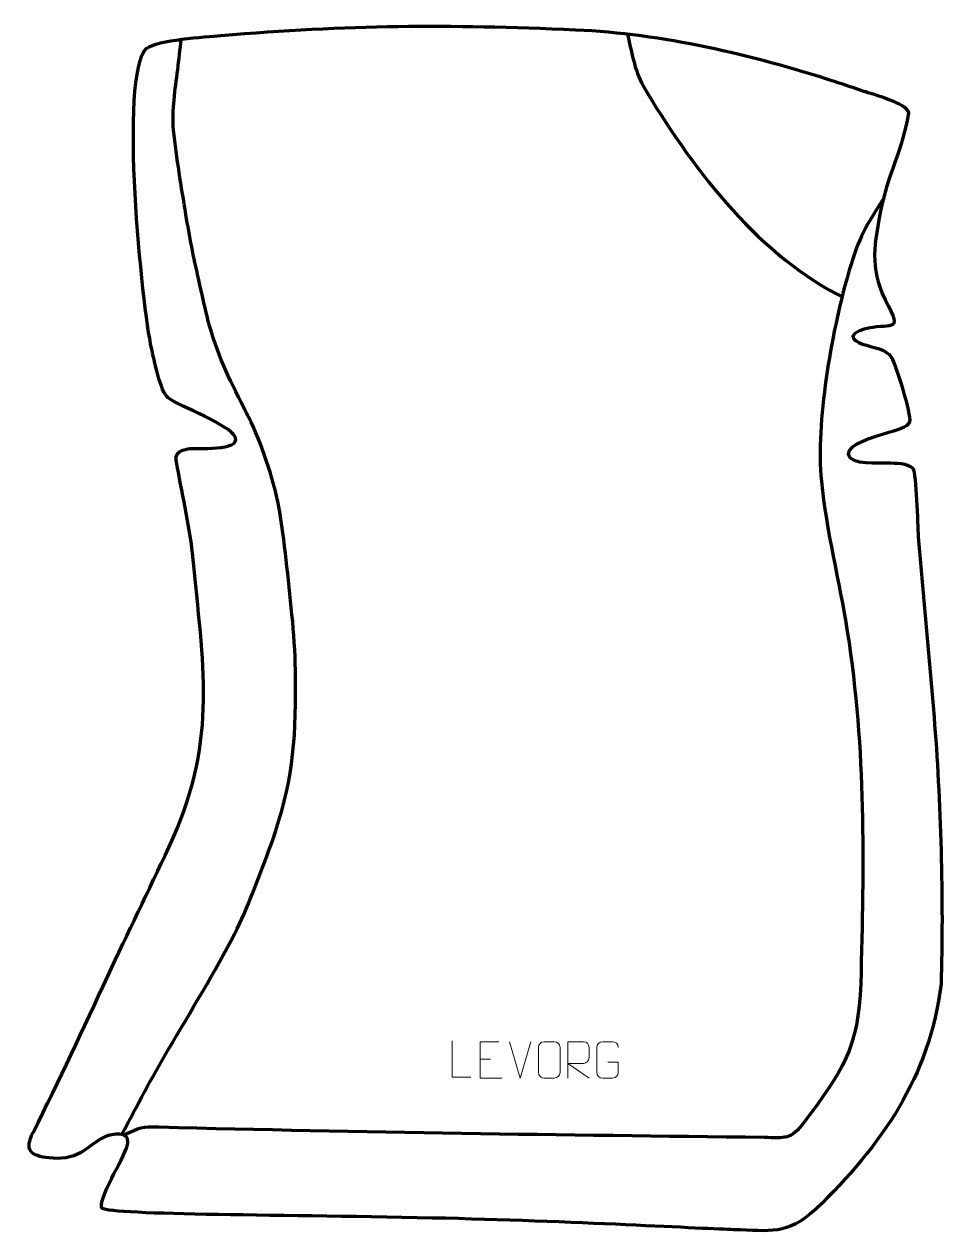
# Model space of a CAD drawing. Header units: millimetres. Extents: x -488 to 144, y 164 to 996.
import ezdxf

# ---------------------------------------------------------------- set-up
doc = ezdxf.new("R2010")
doc.units = ezdxf.units.MM
doc.header["$MEASUREMENT"] = 0
doc.layers.add('layer 2', color=7, linetype='Continuous')
doc.layers.add('layer 3', color=7, linetype='Continuous')

msp = doc.modelspace()

# ---------------------------------------------------------------- linework, layer by layer
at = {"layer": 'layer 2', "color": 142, "lineweight": 158}
for points, knots in [([(-73.7243, 989.9951), (-70.7559, 977.8356), (-69.0042, 964.8528), (-62.747, 953.859), (-62.747, 953.859), (-31.2885, 900.4415), (14.2228, 840.1878), (69.9168, 811.0999), (69.9168, 811.0999), (71.1169, 810.4731), (72.3168, 809.8459), (73.5165, 809.2183)], [0, 0, 0, 0, 0.25, 0.25, 0.25, 0.25, 0.5, 0.5, 0.5, 0.5, 1, 1, 1, 1]), ([(-420.6967, 233.9123), (-410.2171, 253.5695), (-399.8871, 273.2135), (-388.6375, 292.4515), (-388.6375, 292.4515), (-373.4833, 318.2925), (-356.7755, 345.4678), (-343.1415, 371.9915), (-343.1415, 371.9915), (-334.449, 388.9021), (-326.6424, 410.3494), (-319.9826, 428.3513), (-319.9826, 428.3513), (-305.3574, 467.8843), (-301.4303, 495.3514), (-301.3699, 537.3549), (-301.3699, 537.3549), (-301.3699, 537.3549), (-301.3701, 539.12), (-301.3701, 539.12), (-301.3701, 539.12), (-301.3701, 539.12), (-301.3798, 541.0414), (-301.3798, 541.0414), (-301.3798, 541.0414), (-301.3798, 541.0414), (-301.391, 542.6453), (-301.391, 542.6453), (-301.391, 542.6453), (-301.4053, 544.3426), (-301.424, 546.0395), (-301.443, 547.7367), (-301.443, 547.7367), (-301.5952, 560.6739), (-302.1596, 573.35), (-303.4109, 586.2324), (-303.4109, 586.2324), (-306.1588, 611.303), (-308.166, 636.2093), (-312.2431, 661.1383), (-312.2431, 661.1383), (-315.571, 680.471), (-323.4951, 705.4036), (-331.9655, 723.1072), (-331.9655, 723.1072), (-333.5323, 726.2782), (-335.1542, 729.4256), (-336.7624, 732.576), (-336.7624, 732.576), (-347.3852, 753.494), (-355.6695, 770.3821), (-361.5788, 793.383), (-361.5788, 793.383), (-361.5788, 793.383), (-361.9702, 794.9371), (-361.9702, 794.9371), (-361.9702, 794.9371), (-364.1627, 803.8109), (-366.057, 812.7704), (-368.0765, 821.6863), (-368.0765, 821.6863), (-371.4121, 836.1841), (-374.2424, 850.682), (-376.6603, 865.3599), (-376.6603, 865.3599), (-379.7899, 884.8233), (-383.2022, 903.9689), (-385.1689, 923.6156), (-385.1689, 923.6156), (-386.4486, 937.8565), (-384.0426, 950.9736), (-382.3041, 965.0021), (-382.3041, 965.0021), (-381.5042, 971.957), (-380.7072, 978.9122), (-379.9061, 985.8669)], [0, 0, 0, 0, 0.05, 0.05, 0.05, 0.05, 0.1, 0.1, 0.1, 0.1, 0.15, 0.15, 0.15, 0.15, 0.2, 0.2, 0.2, 0.2, 0.25, 0.25, 0.25, 0.25, 0.3, 0.3, 0.3, 0.3, 0.35, 0.35, 0.35, 0.35, 0.4, 0.4, 0.4, 0.4, 0.45, 0.45, 0.45, 0.45, 0.5, 0.5, 0.5, 0.5, 0.55, 0.55, 0.55, 0.55, 0.6, 0.6, 0.6, 0.6, 0.65, 0.65, 0.65, 0.65, 0.7, 0.7, 0.7, 0.7, 0.75, 0.75, 0.75, 0.75, 0.8, 0.8, 0.8, 0.8, 0.85, 0.85, 0.85, 0.85, 0.9, 0.9, 0.9, 0.9, 1, 1, 1, 1]), ([(101.956, 876.0566), (87.7406, 854.3706), (84.8154, 848.0442), (77.3793, 822.7949), (77.3793, 822.7949), (66.287, 783.7209), (55.6723, 722.8517), (59.5522, 682.5576), (59.5522, 682.5576), (62.942, 648.4461), (71.9178, 613.5252), (77.362, 579.3473), (77.362, 579.3473), (90.2385, 497.216), (88.7376, 420.1219), (86.56, 337.4774), (86.56, 337.4774), (85.2157, 293.4409), (73.4961, 276.7606), (47.8861, 242.5152), (47.8861, 242.5152), (38.4928, 229.9545), (34.7599, 231.6529), (20.1647, 231.8269), (20.1647, 231.8269), (-118.1181, 233.4743), (-256.8486, 235.2964), (-395.0547, 238.8776), (-395.0547, 238.8776), (-407.3212, 239.1978), (-408.3173, 238.5976), (-419.212, 233.4326)], [0, 0, 0, 0, 0.11111111, 0.11111111, 0.11111111, 0.11111111, 0.22222222, 0.22222222, 0.22222222, 0.22222222, 0.33333333, 0.33333333, 0.33333333, 0.33333333, 0.44444444, 0.44444444, 0.44444444, 0.44444444, 0.55555556, 0.55555556, 0.55555556, 0.55555556, 0.66666667, 0.66666667, 0.66666667, 0.66666667, 0.77777778, 0.77777778, 0.77777778, 0.77777778, 1, 1, 1, 1])]:
    msp.add_open_spline(points, degree=3, knots=knots, dxfattribs=at)
at = {"layer": 'layer 2', "color": 250, "lineweight": 9}
for points, knots in [([(-181.0711, 273.2697), (-181.0711, 273.2697), (-194.0202, 273.2697), (-194.0202, 273.2697), (-194.0202, 273.2697), (-194.0202, 273.2697), (-194.0202, 298.2233), (-194.0202, 298.2233)], [0, 0, 0, 0, 0.33333333, 0.33333333, 0.33333333, 0.33333333, 1, 1, 1, 1]), ([(-161.8398, 297.6262), (-161.8398, 297.6262), (-174.7137, 297.6262), (-174.7137, 297.6262), (-174.7137, 297.6262), (-174.7137, 297.6262), (-174.7137, 272.6726), (-174.7137, 272.6726), (-174.7137, 272.6726), (-174.7137, 272.6726), (-159.8479, 272.6726), (-159.8479, 272.6726)], [0, 0, 0, 0, 0.25, 0.25, 0.25, 0.25, 0.5, 0.5, 0.5, 0.5, 1, 1, 1, 1]), ([(-130.8003, 297.6259), (-128.4746, 297.6259), (-126.1485, 297.6259), (-123.8224, 297.6259), (-123.8224, 297.6259), (-121.8758, 297.6615), (-119.8844, 296.1699), (-119.8577, 293.7323), (-119.8577, 293.7323), (-119.8581, 287.9854), (-119.8581, 282.2381), (-119.8577, 276.4904), (-119.8577, 276.4904), (-119.9975, 274.167), (-121.6747, 272.6874), (-123.8224, 272.6766), (-123.8224, 272.6766), (-126.1543, 272.677), (-128.4862, 272.677), (-130.8177, 272.6766), (-130.8177, 272.6766), (-132.7427, 272.5712), (-134.7148, 274.4557), (-134.7036, 276.473), (-134.7036, 276.473), (-134.7033, 282.2431), (-134.7033, 288.0128), (-134.7036, 293.7821), (-134.7036, 293.7821), (-134.6994, 295.9202), (-132.9527, 297.6394), (-130.8003, 297.6259)], [0, 0, 0, 0, 0.11111111, 0.11111111, 0.11111111, 0.11111111, 0.22222222, 0.22222222, 0.22222222, 0.22222222, 0.33333333, 0.33333333, 0.33333333, 0.33333333, 0.44444444, 0.44444444, 0.44444444, 0.44444444, 0.55555556, 0.55555556, 0.55555556, 0.55555556, 0.66666667, 0.66666667, 0.66666667, 0.66666667, 0.77777778, 0.77777778, 0.77777778, 0.77777778, 1, 1, 1, 1]), ([(-114.6127, 272.6727), (-114.6127, 272.6727), (-114.6127, 297.6262), (-114.6127, 297.6262), (-114.6127, 297.6262), (-111.0179, 297.6262), (-107.4224, 297.6262), (-103.8272, 297.6262), (-103.8272, 297.6262), (-101.5019, 297.5885), (-99.9446, 296.0985), (-99.9487, 293.7321), (-99.9487, 293.7321), (-99.9491, 291.6966), (-99.9491, 288.6372), (-99.9487, 286.6012), (-99.9487, 286.6012), (-99.9552, 284.7257), (-101.7675, 282.7839), (-103.777, 282.7648), (-103.777, 282.7648), (-103.777, 282.7648), (-114.6127, 282.7648), (-114.6127, 282.7648), (-114.6127, 282.7648), (-114.6127, 282.7648), (-99.958, 272.6727), (-99.958, 272.6727)], [0, 0, 0, 0, 0.125, 0.125, 0.125, 0.125, 0.25, 0.25, 0.25, 0.25, 0.375, 0.375, 0.375, 0.375, 0.5, 0.5, 0.5, 0.5, 0.625, 0.625, 0.625, 0.625, 0.75, 0.75, 0.75, 0.75, 1, 1, 1, 1]), ([(-87.0257, 283.6584), (-87.0257, 283.6584), (-79.8576, 283.6584), (-79.8576, 283.6584), (-79.8576, 283.6584), (-79.8576, 283.6584), (-79.8576, 276.4903), (-79.8576, 276.4903), (-79.8576, 276.4903), (-79.9973, 274.1669), (-81.6745, 272.6873), (-83.8223, 272.6765), (-83.8223, 272.6765), (-86.1541, 272.6769), (-88.4861, 272.6769), (-90.8176, 272.6765), (-90.8176, 272.6765), (-92.7425, 272.5711), (-94.7147, 274.4556), (-94.7035, 276.4729), (-94.7035, 276.4729), (-94.7031, 282.243), (-94.7031, 288.0127), (-94.7035, 293.782), (-94.7035, 293.782), (-94.6993, 295.9201), (-92.9525, 297.6393), (-90.8002, 297.6259), (-90.8002, 297.6259), (-88.4745, 297.6259), (-86.1484, 297.6259), (-83.8223, 297.6259), (-83.8223, 297.6259), (-81.8756, 297.6613), (-79.8842, 296.1698), (-79.8576, 293.7321)], [0, 0, 0, 0, 0.1, 0.1, 0.1, 0.1, 0.2, 0.2, 0.2, 0.2, 0.3, 0.3, 0.3, 0.3, 0.4, 0.4, 0.4, 0.4, 0.5, 0.5, 0.5, 0.5, 0.6, 0.6, 0.6, 0.6, 0.7, 0.7, 0.7, 0.7, 0.8, 0.8, 0.8, 0.8, 1, 1, 1, 1])]:
    msp.add_open_spline(points, degree=3, knots=knots, dxfattribs=at)
for points in [[(-147.2808, 272.6726), (-147.2808, 272.6726), (-154.6026, 297.6262), (-154.6026, 297.6262)], [(-139.9589, 297.6262), (-139.9589, 297.6262), (-147.2807, 272.6726), (-147.2807, 272.6726)], [(-174.7137, 285.7465), (-174.7137, 285.7465), (-167.5456, 285.7465), (-167.5456, 285.7465)]]:
    msp.add_open_spline(points, degree=3, dxfattribs=at)
at = {"layer": 'layer 3', "color": 242, "lineweight": 158}
msp.add_open_spline([(-448.5373, 221.673), (-442.125, 225.7598), (-439.5731, 228.7294), (-431.9293, 232.4837), (-431.9293, 232.4837), (-427.2838, 234.512), (-415.8669, 236.1607), (-416.5102, 228.6153), (-416.5102, 228.6153), (-417.2784, 219.6056), (-435.3039, 194.4999), (-434.7218, 183.8115), (-434.7218, 183.8115), (-434.429, 178.4352), (-318.9182, 179.0123), (-207.4702, 176.5684), (-207.4702, 176.5684), (-111.3436, 174.4605), (-18.6625, 169.0036), (-0.5369, 168.5563), (-0.5369, 168.5563), (24.4016, 167.9408), (35.7601, 164.3864), (55.5787, 182.4972), (55.5787, 182.4972), (100.9119, 226.624), (133.95, 273.1559), (141.6888, 337.4613), (141.6888, 337.4613), (143.5735, 392.6305), (141.3639, 465.3726), (136.9101, 520.5223), (136.9101, 520.5223), (133.4507, 561.8172), (129.3375, 603.0598), (126.0824, 644.37), (126.0824, 644.37), (125.3648, 653.4762), (125.0522, 686.4951), (122.2422, 691.5078), (122.2422, 691.5078), (118.7249, 694.922), (110.071, 694.9804), (105.4117, 695.1203), (105.4117, 695.1203), (99.6377, 695.2938), (79.1973, 693.3974), (77.9802, 701.0792), (77.9802, 701.0792), (76.9405, 707.6414), (97.4227, 713.2495), (102.2906, 714.8202), (102.2906, 714.8202), (112.2021, 718.0185), (118.497, 718.7756), (120.0709, 723.4317), (120.0709, 723.4317), (121.556, 727.8251), (110.1531, 763.4535), (107.9712, 767.0968), (107.9712, 767.0968), (105.7122, 770.8691), (101.8236, 772.8896), (92.6866, 775.2119), (92.6866, 775.2119), (87.6769, 776.4852), (74.1247, 780.6625), (85.7685, 785.65), (85.7685, 785.65), (102.5903, 792.8553), (116.576, 782.11), (105.5386, 802.6855), (105.5386, 802.6855), (92.5515, 826.8954), (95.3669, 840.8932), (99.9063, 866.7807), (99.9063, 866.7807), (104.2818, 890.8958), (116.0834, 912.0938), (119.3216, 935.7037), (119.3216, 935.7037), (118.3505, 941.9463), (94.4347, 948.5028), (88.52, 950.41), (88.52, 950.41), (81.823, 952.6875), (75.1185, 954.9285), (68.3894, 957.1096), (68.3894, 957.1096), (11.6582, 975.4983), (-49.4975, 989.8677), (-109.2364, 992.5103), (-109.2364, 992.5103), (-197.1756, 996.2579), (-265.4587, 996.0708), (-352.6297, 988.4448), (-352.6297, 988.4448), (-363.0489, 987.5725), (-396.6126, 985.4984), (-403.6236, 979.7904), (-403.6236, 979.7904), (-423.0154, 961.4869), (-406.597, 800.6398), (-400.2876, 773.8373), (-400.2876, 773.8373), (-398.5956, 766.5339), (-394.3073, 743.6609), (-388.8349, 739.6225), (-388.8349, 739.6225), (-380.2156, 733.6582), (-346.5023, 721.0292), (-342.9782, 712.9947), (-342.9782, 712.9947), (-338.4329, 702.6317), (-370.0361, 705.6458), (-375.4174, 704.7363), (-375.4174, 704.7363), (-386.2365, 702.9078), (-383.4274, 696.9822), (-381.8786, 688.5244), (-381.8786, 688.5244), (-377.7838, 666.4392), (-373.3096, 647.0005), (-371.2091, 624.4084), (-371.2091, 624.4084), (-364.1844, 549.9868), (-355.3463, 502.0276), (-388.4585, 431.02), (-388.4585, 431.02), (-402.2737, 401.4483), (-416.6456, 372.2839), (-430.3742, 342.5924), (-430.3742, 342.5924), (-447.1008, 306.4174), (-463.6137, 270.9335), (-481.6039, 235.3369), (-481.6039, 235.3369), (-487.6984, 223.278), (-483.5623, 219.144), (-470.5304, 217.7877), (-470.5304, 217.7877), (-462.9577, 216.9996), (-455.2072, 217.8091), (-448.5373, 221.673)], degree=3, knots=[0, 0, 0, 0, 0.02702703, 0.02702703, 0.02702703, 0.02702703, 0.05405405, 0.05405405, 0.05405405, 0.05405405, 0.08108108, 0.08108108, 0.08108108, 0.08108108, 0.10810811, 0.10810811, 0.10810811, 0.10810811, 0.13513514, 0.13513514, 0.13513514, 0.13513514, 0.16216216, 0.16216216, 0.16216216, 0.16216216, 0.18918919, 0.18918919, 0.18918919, 0.18918919, 0.21621622, 0.21621622, 0.21621622, 0.21621622, 0.24324324, 0.24324324, 0.24324324, 0.24324324, 0.27027027, 0.27027027, 0.27027027, 0.27027027, 0.2972973, 0.2972973, 0.2972973, 0.2972973, 0.32432432, 0.32432432, 0.32432432, 0.32432432, 0.35135135, 0.35135135, 0.35135135, 0.35135135, 0.37837838, 0.37837838, 0.37837838, 0.37837838, 0.40540541, 0.40540541, 0.40540541, 0.40540541, 0.43243243, 0.43243243, 0.43243243, 0.43243243, 0.45945946, 0.45945946, 0.45945946, 0.45945946, 0.48648649, 0.48648649, 0.48648649, 0.48648649, 0.51351351, 0.51351351, 0.51351351, 0.51351351, 0.54054054, 0.54054054, 0.54054054, 0.54054054, 0.56756757, 0.56756757, 0.56756757, 0.56756757, 0.59459459, 0.59459459, 0.59459459, 0.59459459, 0.62162162, 0.62162162, 0.62162162, 0.62162162, 0.64864865, 0.64864865, 0.64864865, 0.64864865, 0.67567568, 0.67567568, 0.67567568, 0.67567568, 0.7027027, 0.7027027, 0.7027027, 0.7027027, 0.72972973, 0.72972973, 0.72972973, 0.72972973, 0.75675676, 0.75675676, 0.75675676, 0.75675676, 0.78378378, 0.78378378, 0.78378378, 0.78378378, 0.81081081, 0.81081081, 0.81081081, 0.81081081, 0.83783784, 0.83783784, 0.83783784, 0.83783784, 0.86486486, 0.86486486, 0.86486486, 0.86486486, 0.89189189, 0.89189189, 0.89189189, 0.89189189, 0.91891892, 0.91891892, 0.91891892, 0.91891892, 0.94594595, 0.94594595, 0.94594595, 0.94594595, 1, 1, 1, 1], dxfattribs=at)

doc.saveas('drawing.dxf')
